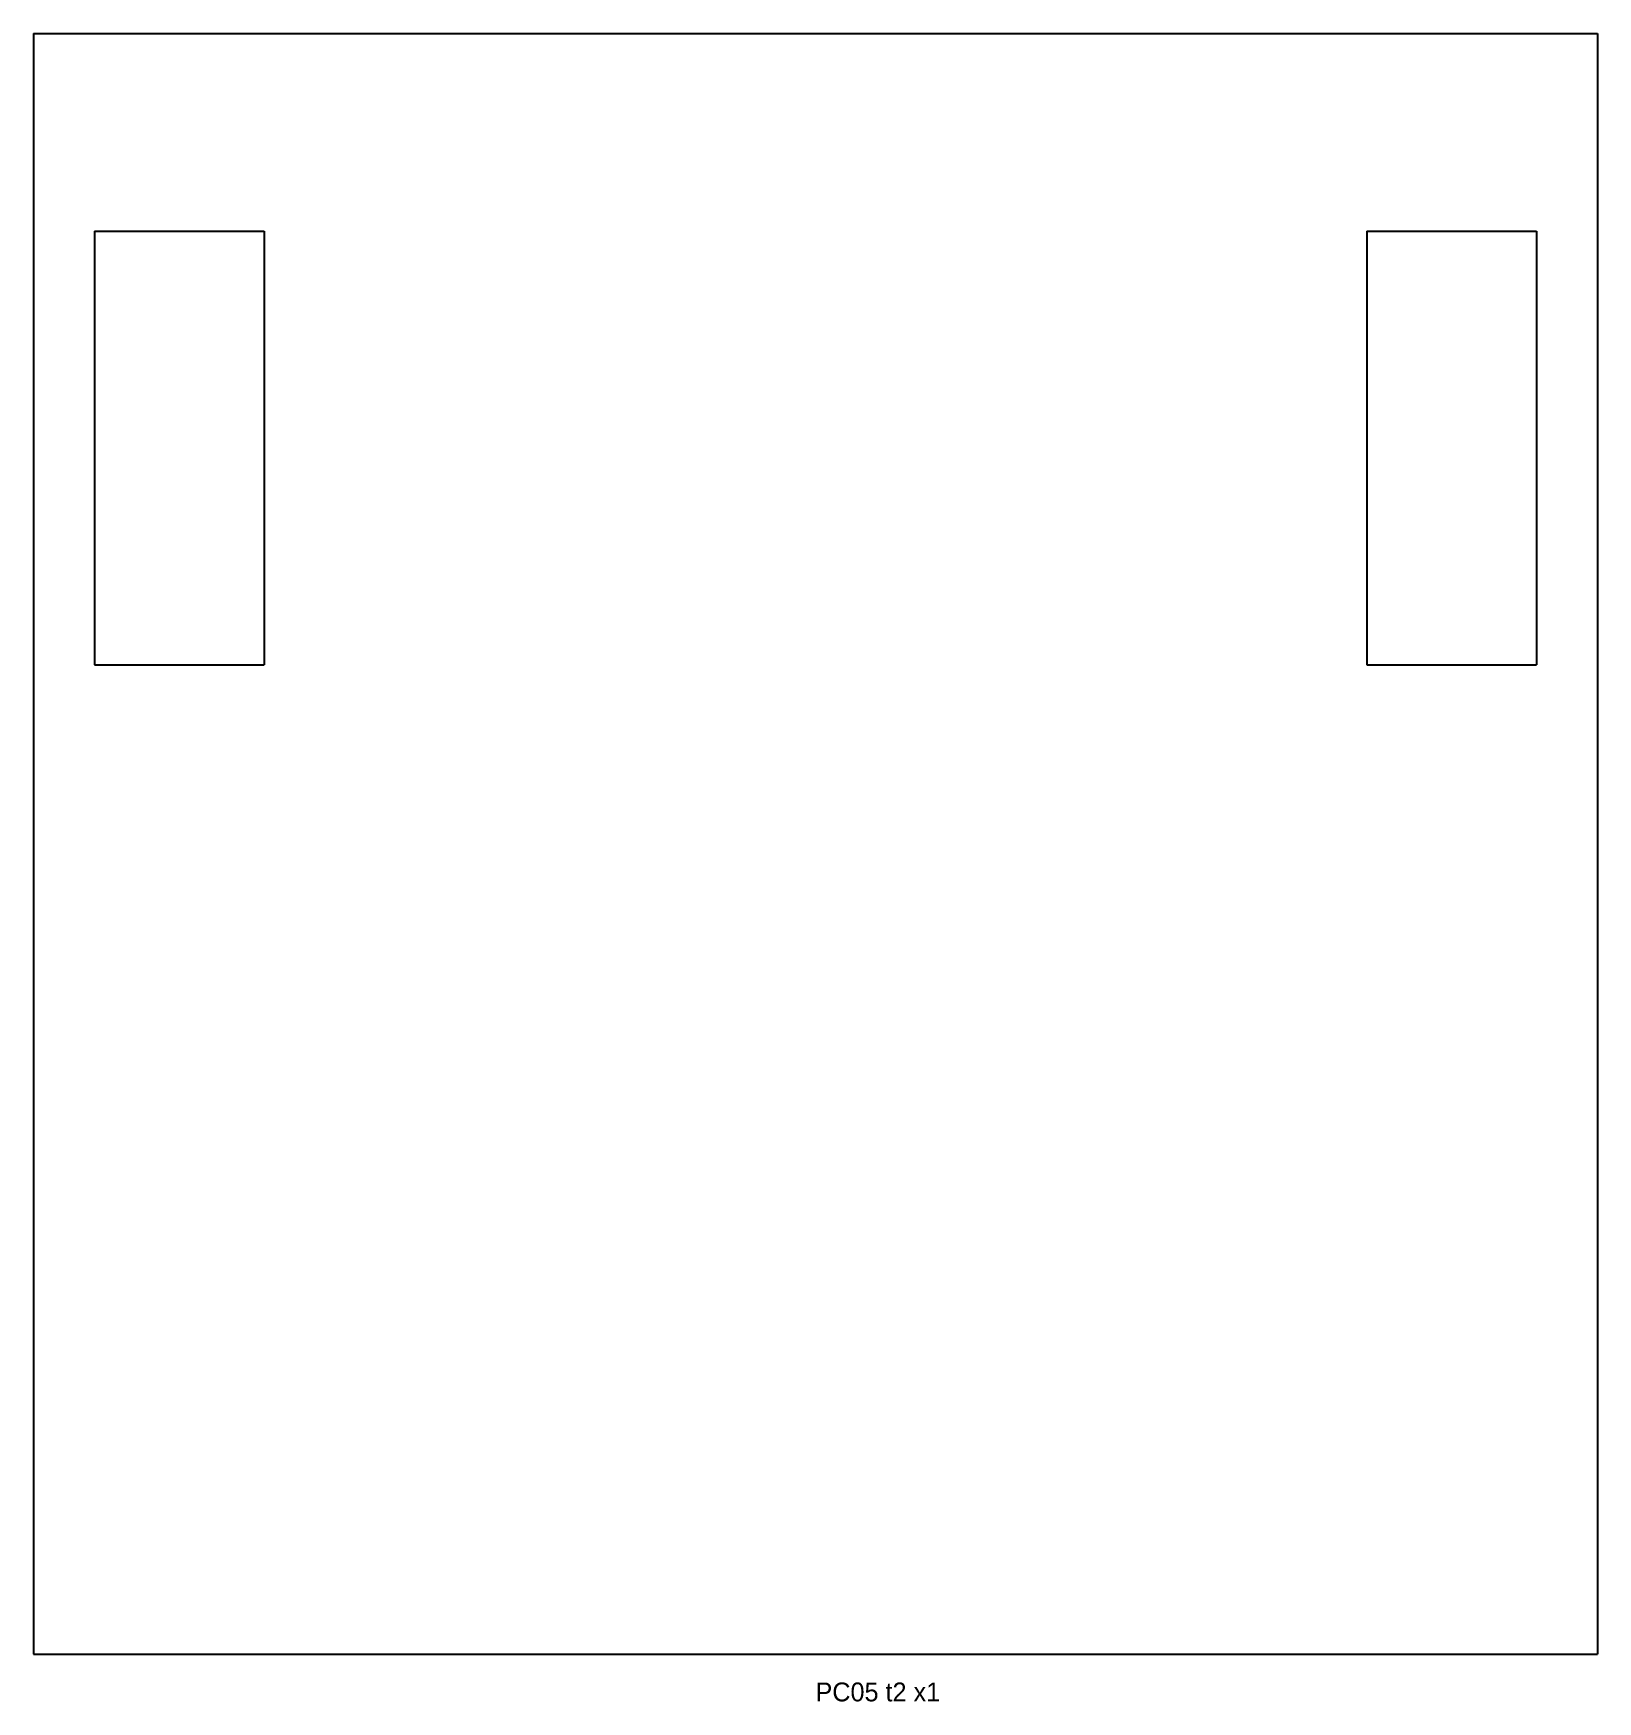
# Model space of a CAD drawing. Header units: metres. Extents: x -83 to 83, y -91 to 86.
import ezdxf

# ---------------------------------------------------------------- set-up
doc = ezdxf.new("R2010")
doc.units = ezdxf.units.M
doc.layers.add('CUT', color=7, linetype='Continuous')
doc.layers.add('NOTES', color=7, linetype='Continuous')

msp = doc.modelspace()

# ---------------------------------------------------------------- linework, layer by layer
at = {"layer": 'CUT'}
for points in [[(-83, 86), (83, 86)], [(-83, 86), (-83, -86)], [(83, 86), (83, -86)], [(-76.5, 65), (-58.5, 65)], [(-76.5, 65), (-76.5, 19)], [(-58.5, 65), (-58.5, 19)], [(58.5, 65), (76.5, 65)], [(58.5, 65), (58.5, 19)], [(76.5, 65), (76.5, 19)], [(-76.5, 19), (-58.5, 19)], [(58.5, 19), (76.5, 19)], [(-83, -86), (83, -86)]]:
    msp.add_lwpolyline(points, dxfattribs=at)

# ---------------------------------------------------------------- texts
at = {"layer": 'NOTES'}
msp.add_text('PC05 t2 x1', height=2, dxfattribs=at).set_placement((0, -91))

doc.saveas('drawing.dxf')
